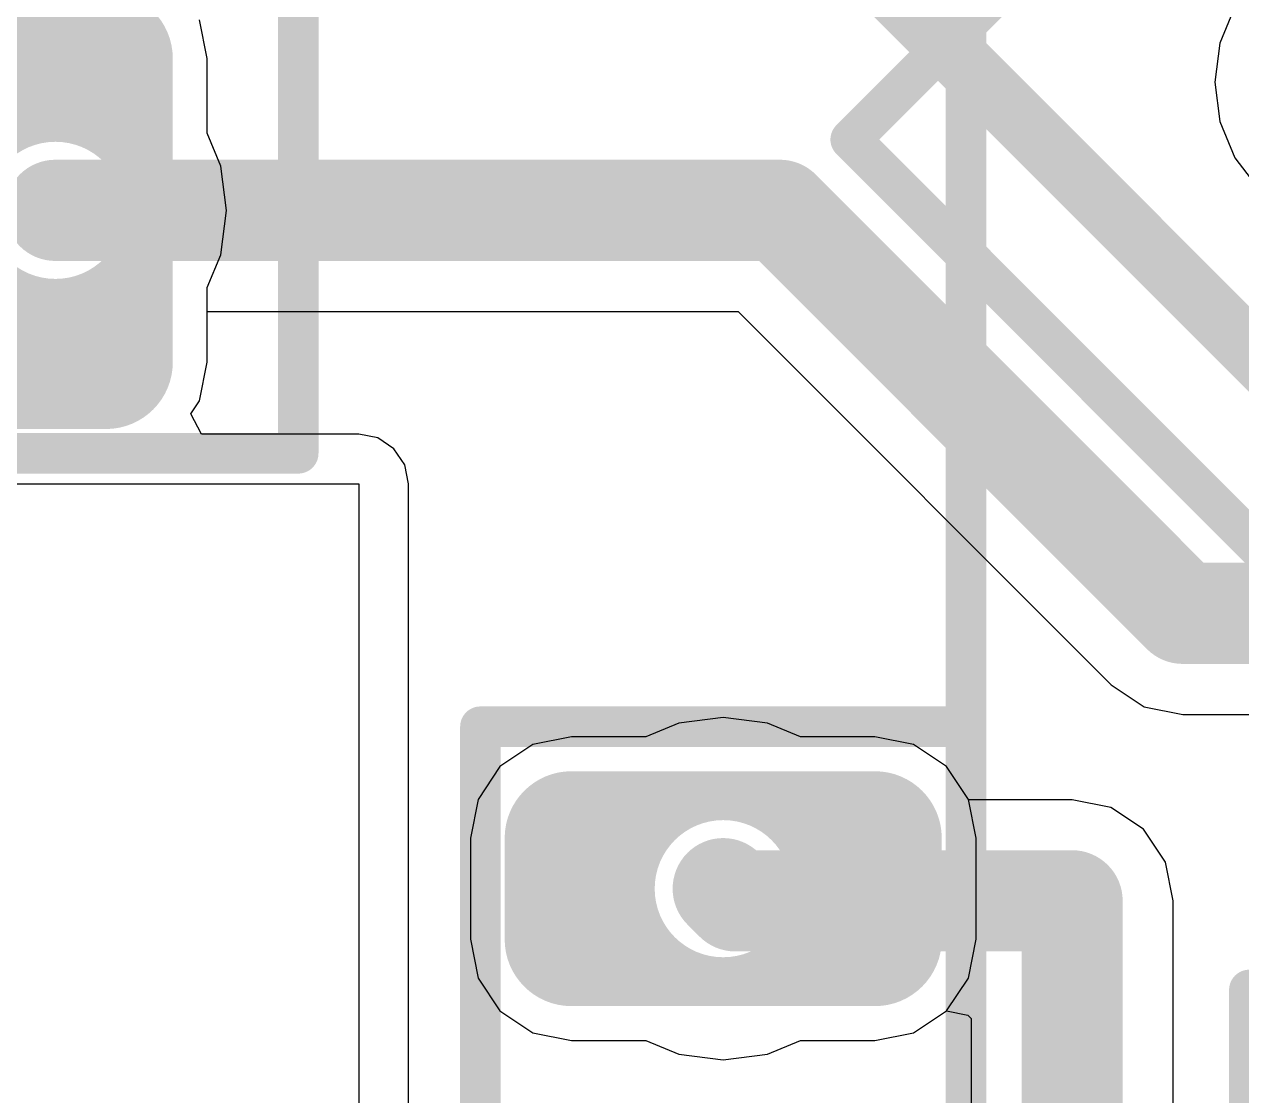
# Model space of a CAD drawing. Header units: millimetres. Extents: x 0 to 2.36, y 0 to 2.36.
# Drawn here: x 1.4673 to 1.7681, y 1.0089 to 1.2734 of the extents above; entities that cross this region are included whole.
import ezdxf

# ---------------------------------------------------------------- set-up
doc = ezdxf.new("R2010")
doc.units = ezdxf.units.MM
doc.header["$MEASUREMENT"] = 0
for name, color, linetype in [('BottomLayer', 5, 'Continuous'), ('BottomSolder', 6, 'Continuous'), ('MultiLayer', 9, 'Continuous'), ('TopLayer', 1, 'Continuous'), ('TopOverlay', 2, 'Continuous'), ('TopSolder', 216, 'Continuous')]:
    doc.layers.add(name, color=color, linetype=linetype)

# ---------------------------------------------------------------- blocks, each defined once
blk = doc.blocks.new('JST_B6B_10')
at = {"layer": 'TopOverlay', "const_width": 0.01}
for points in [[(-0.105, -0.1), (-0.105, 0.585)], [(-0.105, -0.1), (0.135, -0.1)]]:
    blk.add_lwpolyline(points, dxfattribs=at)
at = {"layer": 'TopOverlay', "const_width": 0.005}
blk.add_lwpolyline([(-0.1075, -0.1, 1), (-0.1025, -0.1, 1)], format="xyb", close=True, dxfattribs=at)
blk.add_lwpolyline([(-0.1075, -0.1, 1), (-0.1025, -0.1, 1)], format="xyb", close=True, dxfattribs=at)
blk = doc.blocks.new('WEMOS_D1_MINI_11')
at = {"layer": 'BottomLayer'}
h = blk.add_hatch(color=5, dxfattribs=at)
edge = h.paths.add_edge_path()
edge.add_arc((0.8625, 0.6875), 0.0125, 180, 270)
edge.add_line((0.8625, 0.675), (0.9375, 0.675))
edge.add_arc((0.9375, 0.6875), 0.0125, 270, 360)
edge.add_line((0.95, 0.6875), (0.95, 0.7125))
edge.add_arc((0.9375, 0.7125), 0.0125, 0, 90)
edge.add_line((0.9375, 0.725), (0.8625, 0.725))
edge.add_arc((0.8625, 0.7125), 0.0125, 90, 180)
edge.add_line((0.85, 0.7125), (0.85, 0.6875))
edge = h.paths.add_edge_path(flags=0)
edge.add_arc((0.9, 0.7), 0.01693, 0, 360)
at = {"layer": 'BottomSolder'}
h = blk.add_hatch(color=6, dxfattribs=at)
edge = h.paths.add_edge_path()
edge.add_arc((0.8625, 0.6875), 0.0165, 180, 270)
edge.add_line((0.8625, 0.671), (0.9375, 0.671))
edge.add_arc((0.9375, 0.6875), 0.0165, 270, 360)
edge.add_line((0.954, 0.6875), (0.954, 0.7125))
edge.add_arc((0.9375, 0.7125), 0.0165, 0, 90)
edge.add_line((0.9375, 0.729), (0.8625, 0.729))
edge.add_arc((0.8625, 0.7125), 0.0165, 90, 180)
edge.add_line((0.846, 0.7125), (0.846, 0.6875))
edge = h.paths.add_edge_path(flags=0)
edge.add_arc((0.9, 0.7), 0.01693, 0, 360)
at = {"layer": 'MultiLayer'}
h = blk.add_hatch(color=9, dxfattribs=at)
edge = h.paths.add_edge_path()
edge.add_arc((0.8625, 0.6875), 0.0125, 180, 270)
edge.add_line((0.8625, 0.675), (0.9375, 0.675))
edge.add_arc((0.9375, 0.6875), 0.0125, 270, 360)
edge.add_line((0.95, 0.6875), (0.95, 0.7125))
edge.add_arc((0.9375, 0.7125), 0.0125, 0, 90)
edge.add_line((0.9375, 0.725), (0.8625, 0.725))
edge.add_arc((0.8625, 0.7125), 0.0125, 90, 180)
edge.add_line((0.85, 0.7125), (0.85, 0.6875))
edge = h.paths.add_edge_path(flags=0)
edge.add_arc((0.9, 0.7), 0.01693, 0, 360)
at = {"layer": 'TopLayer'}
h = blk.add_hatch(color=1, dxfattribs=at)
edge = h.paths.add_edge_path()
edge.add_arc((0.8625, 0.6875), 0.0125, 180, 270)
edge.add_line((0.8625, 0.675), (0.9375, 0.675))
edge.add_arc((0.9375, 0.6875), 0.0125, 270, 360)
edge.add_line((0.95, 0.6875), (0.95, 0.7125))
edge.add_arc((0.9375, 0.7125), 0.0125, 0, 90)
edge.add_line((0.9375, 0.725), (0.8625, 0.725))
edge.add_arc((0.8625, 0.7125), 0.0125, 90, 180)
edge.add_line((0.85, 0.7125), (0.85, 0.6875))
edge = h.paths.add_edge_path(flags=0)
edge.add_arc((0.9, 0.7), 0.01693, 0, 360)
at = {"layer": 'TopSolder'}
h = blk.add_hatch(color=216, dxfattribs=at)
edge = h.paths.add_edge_path()
edge.add_arc((0.8625, 0.6875), 0.0165, 180, 270)
edge.add_line((0.8625, 0.671), (0.9375, 0.671))
edge.add_arc((0.9375, 0.6875), 0.0165, 270, 360)
edge.add_line((0.954, 0.6875), (0.954, 0.7125))
edge.add_arc((0.9375, 0.7125), 0.0165, 0, 90)
edge.add_line((0.9375, 0.729), (0.8625, 0.729))
edge.add_arc((0.8625, 0.7125), 0.0165, 90, 180)
edge.add_line((0.846, 0.7125), (0.846, 0.6875))
edge = h.paths.add_edge_path(flags=0)
edge.add_arc((0.9, 0.7), 0.01693, 0, 360)
at = {"layer": 'TopOverlay', "const_width": 0.01}
for points in [[(0.96, -0.35), (0.96, 0.93)], [(0.84, -0.05), (0.84, 0.74)], [(0.84, 0.74), (0.96, 0.74)]]:
    blk.add_lwpolyline(points, dxfattribs=at)
at = {"layer": 'TopOverlay', "const_width": 0.005}
for points in [[(0.8375, 0.74, 1), (0.8425, 0.74, 1)], [(0.8375, 0.74, 1), (0.8425, 0.74, 1)], [(0.9575, 0.74, 1), (0.9625, 0.74, 1)]]:
    blk.add_lwpolyline(points, format="xyb", close=True, dxfattribs=at)
blk = doc.blocks.new('JUMPER2_16')
at = {"layer": 'BottomLayer'}
h = blk.add_hatch(color=5, dxfattribs=at)
edge = h.paths.add_edge_path()
edge.add_arc((-0.0125, 0.0375), 0.0125, 90, 180)
edge.add_line((-0.025, 0.0375), (-0.025, -0.0375))
edge.add_arc((-0.0125, -0.0375), 0.0125, 180, 270)
edge.add_line((-0.0125, -0.05), (0.0125, -0.05))
edge.add_arc((0.0125, -0.0375), 0.0125, 270, 360)
edge.add_line((0.025, -0.0375), (0.025, 0.0375))
edge.add_arc((0.0125, 0.0375), 0.0125, 0, 90)
edge.add_line((0.0125, 0.05), (-0.0125, 0.05))
edge = h.paths.add_edge_path(flags=0)
edge.add_arc((0, 0), 0.01693, 0, 360)
h = blk.add_hatch(color=5, dxfattribs=at)
edge = h.paths.add_edge_path()
edge.add_arc((0.0875, 0.0375), 0.0125, 90, 180)
edge.add_line((0.075, 0.0375), (0.075, -0.0375))
edge.add_arc((0.0875, -0.0375), 0.0125, 180, 270)
edge.add_line((0.0875, -0.05), (0.1125, -0.05))
edge.add_arc((0.1125, -0.0375), 0.0125, 270, 360)
edge.add_line((0.125, -0.0375), (0.125, 0.0375))
edge.add_arc((0.1125, 0.0375), 0.0125, 0, 90)
edge.add_line((0.1125, 0.05), (0.0875, 0.05))
edge = h.paths.add_edge_path(flags=0)
edge.add_arc((0.1, 0), 0.01693, 0, 360)
at = {"layer": 'BottomSolder'}
h = blk.add_hatch(color=6, dxfattribs=at)
edge = h.paths.add_edge_path()
edge.add_arc((-0.0125, 0.0375), 0.0165, 90, 180)
edge.add_line((-0.029, 0.0375), (-0.029, -0.0375))
edge.add_arc((-0.0125, -0.0375), 0.0165, 180, 270)
edge.add_line((-0.0125, -0.054), (0.0125, -0.054))
edge.add_arc((0.0125, -0.0375), 0.0165, 270, 360)
edge.add_line((0.029, -0.0375), (0.029, 0.0375))
edge.add_arc((0.0125, 0.0375), 0.0165, 0, 90)
edge.add_line((0.0125, 0.054), (-0.0125, 0.054))
edge = h.paths.add_edge_path(flags=0)
edge.add_arc((0, 0), 0.01693, 0, 360)
h = blk.add_hatch(color=6, dxfattribs=at)
edge = h.paths.add_edge_path()
edge.add_arc((0.0875, 0.0375), 0.0165, 90, 180)
edge.add_line((0.071, 0.0375), (0.071, -0.0375))
edge.add_arc((0.0875, -0.0375), 0.0165, 180, 270)
edge.add_line((0.0875, -0.054), (0.1125, -0.054))
edge.add_arc((0.1125, -0.0375), 0.0165, 270, 360)
edge.add_line((0.129, -0.0375), (0.129, 0.0375))
edge.add_arc((0.1125, 0.0375), 0.0165, 0, 90)
edge.add_line((0.1125, 0.054), (0.0875, 0.054))
edge = h.paths.add_edge_path(flags=0)
edge.add_arc((0.1, 0), 0.01693, 0, 360)
at = {"layer": 'MultiLayer'}
h = blk.add_hatch(color=9, dxfattribs=at)
edge = h.paths.add_edge_path()
edge.add_arc((-0.0125, 0.0375), 0.0125, 90, 180)
edge.add_line((-0.025, 0.0375), (-0.025, -0.0375))
edge.add_arc((-0.0125, -0.0375), 0.0125, 180, 270)
edge.add_line((-0.0125, -0.05), (0.0125, -0.05))
edge.add_arc((0.0125, -0.0375), 0.0125, 270, 360)
edge.add_line((0.025, -0.0375), (0.025, 0.0375))
edge.add_arc((0.0125, 0.0375), 0.0125, 0, 90)
edge.add_line((0.0125, 0.05), (-0.0125, 0.05))
edge = h.paths.add_edge_path(flags=0)
edge.add_arc((0, 0), 0.01693, 0, 360)
h = blk.add_hatch(color=9, dxfattribs=at)
edge = h.paths.add_edge_path()
edge.add_arc((0.0875, 0.0375), 0.0125, 90, 180)
edge.add_line((0.075, 0.0375), (0.075, -0.0375))
edge.add_arc((0.0875, -0.0375), 0.0125, 180, 270)
edge.add_line((0.0875, -0.05), (0.1125, -0.05))
edge.add_arc((0.1125, -0.0375), 0.0125, 270, 360)
edge.add_line((0.125, -0.0375), (0.125, 0.0375))
edge.add_arc((0.1125, 0.0375), 0.0125, 0, 90)
edge.add_line((0.1125, 0.05), (0.0875, 0.05))
edge = h.paths.add_edge_path(flags=0)
edge.add_arc((0.1, 0), 0.01693, 0, 360)
at = {"layer": 'TopLayer'}
h = blk.add_hatch(color=1, dxfattribs=at)
edge = h.paths.add_edge_path()
edge.add_arc((-0.0125, 0.0375), 0.0125, 90, 180)
edge.add_line((-0.025, 0.0375), (-0.025, -0.0375))
edge.add_arc((-0.0125, -0.0375), 0.0125, 180, 270)
edge.add_line((-0.0125, -0.05), (0.0125, -0.05))
edge.add_arc((0.0125, -0.0375), 0.0125, 270, 360)
edge.add_line((0.025, -0.0375), (0.025, 0.0375))
edge.add_arc((0.0125, 0.0375), 0.0125, 0, 90)
edge.add_line((0.0125, 0.05), (-0.0125, 0.05))
edge = h.paths.add_edge_path(flags=0)
edge.add_arc((0, 0), 0.01693, 0, 360)
h = blk.add_hatch(color=1, dxfattribs=at)
edge = h.paths.add_edge_path()
edge.add_arc((0.0875, 0.0375), 0.0125, 90, 180)
edge.add_line((0.075, 0.0375), (0.075, -0.0375))
edge.add_arc((0.0875, -0.0375), 0.0125, 180, 270)
edge.add_line((0.0875, -0.05), (0.1125, -0.05))
edge.add_arc((0.1125, -0.0375), 0.0125, 270, 360)
edge.add_line((0.125, -0.0375), (0.125, 0.0375))
edge.add_arc((0.1125, 0.0375), 0.0125, 0, 90)
edge.add_line((0.1125, 0.05), (0.0875, 0.05))
edge = h.paths.add_edge_path(flags=0)
edge.add_arc((0.1, 0), 0.01693, 0, 360)
at = {"layer": 'TopSolder'}
h = blk.add_hatch(color=216, dxfattribs=at)
edge = h.paths.add_edge_path()
edge.add_arc((-0.0125, 0.0375), 0.0165, 90, 180)
edge.add_line((-0.029, 0.0375), (-0.029, -0.0375))
edge.add_arc((-0.0125, -0.0375), 0.0165, 180, 270)
edge.add_line((-0.0125, -0.054), (0.0125, -0.054))
edge.add_arc((0.0125, -0.0375), 0.0165, 270, 360)
edge.add_line((0.029, -0.0375), (0.029, 0.0375))
edge.add_arc((0.0125, 0.0375), 0.0165, 0, 90)
edge.add_line((0.0125, 0.054), (-0.0125, 0.054))
edge = h.paths.add_edge_path(flags=0)
edge.add_arc((0, 0), 0.01693, 0, 360)
h = blk.add_hatch(color=216, dxfattribs=at)
edge = h.paths.add_edge_path()
edge.add_arc((0.0875, 0.0375), 0.0165, 90, 180)
edge.add_line((0.071, 0.0375), (0.071, -0.0375))
edge.add_arc((0.0875, -0.0375), 0.0165, 180, 270)
edge.add_line((0.0875, -0.054), (0.1125, -0.054))
edge.add_arc((0.1125, -0.0375), 0.0165, 270, 360)
edge.add_line((0.129, -0.0375), (0.129, 0.0375))
edge.add_arc((0.1125, 0.0375), 0.0165, 0, 90)
edge.add_line((0.1125, 0.054), (0.0875, 0.054))
edge = h.paths.add_edge_path(flags=0)
edge.add_arc((0.1, 0), 0.01693, 0, 360)
at = {"layer": 'TopOverlay'}
for p, q in [((-0.04001, -0.08501), (-0.06, -0.08501)), ((-0.06, -0.08501), (-0.06, -0.115)), ((-0.03001, -0.115), (-0.03001, -0.08501)), ((-0.03001, -0.08501), (-0.01002, -0.115)), ((-0.01002, -0.115), (-0.01002, -0.08501)), ((-0.00002, -0.08501), (-0.00002, -0.115)), ((0.01498, -0.08501), (-0.00002, -0.08501)), ((0.01997, -0.09001), (0.01498, -0.08501)), ((0.01997, -0.09501), (0.01997, -0.09001)), ((0.01498, -0.1), (0.01997, -0.09501)), ((-0.06, -0.1), (-0.05, -0.1)), ((0.01498, -0.1), (-0.00002, -0.1)), ((-0.00002, -0.1), (0.01498, -0.1)), ((0.01997, -0.105), (0.01498, -0.1)), ((0.01997, -0.11), (0.01997, -0.105)), ((0.01498, -0.115), (0.01997, -0.11)), ((-0.06, -0.115), (-0.04001, -0.115)), ((-0.00002, -0.115), (0.01498, -0.115))]:
    blk.add_line(p, q, dxfattribs=at)
at = {"layer": 'TopOverlay', "const_width": 0.01}
for points in [[(-0.06, -0.06), (-0.06, 0.06)], [(-0.06, 0.06), (0.16, 0.06)], [(0.05, -0.06), (0.05, 0.06)], [(0.16, -0.06), (0.16, 0.06)], [(-0.06, -0.06), (0.16, -0.06)]]:
    blk.add_lwpolyline(points, dxfattribs=at)
at = {"layer": 'TopOverlay', "const_width": 0.005}
for points in [[(-0.0625, 0.06, 1), (-0.0575, 0.06, 1)], [(-0.0625, 0.06, 1), (-0.0575, 0.06, 1)], [(0.0475, 0.06, 1), (0.0525, 0.06, 1)], [(0.1575, 0.06, 1), (0.1625, 0.06, 1)], [(0.1575, 0.06, 1), (0.1625, 0.06, 1)], [(-0.0625, -0.06, 1), (-0.0575, -0.06, 1)], [(-0.0625, -0.06, 1), (-0.0575, -0.06, 1)], [(0.0475, -0.06, 1), (0.0525, -0.06, 1)], [(0.1575, -0.06, 1), (0.1625, -0.06, 1)], [(0.1575, -0.06, 1), (0.1625, -0.06, 1)]]:
    blk.add_lwpolyline(points, format="xyb", close=True, dxfattribs=at)
blk = doc.blocks.new('JUMPER2_19')
at = {"layer": 'BottomLayer'}
h = blk.add_hatch(color=5, dxfattribs=at)
edge = h.paths.add_edge_path()
edge.add_arc((-0.0125, 0.0375), 0.0125, 90, 180)
edge.add_line((-0.025, 0.0375), (-0.025, -0.0375))
edge.add_arc((-0.0125, -0.0375), 0.0125, 180, 270)
edge.add_line((-0.0125, -0.05), (0.0125, -0.05))
edge.add_arc((0.0125, -0.0375), 0.0125, 270, 360)
edge.add_line((0.025, -0.0375), (0.025, 0.0375))
edge.add_arc((0.0125, 0.0375), 0.0125, 0, 90)
edge.add_line((0.0125, 0.05), (-0.0125, 0.05))
edge = h.paths.add_edge_path(flags=0)
edge.add_arc((0, 0), 0.01693, 0, 360)
h = blk.add_hatch(color=5, dxfattribs=at)
edge = h.paths.add_edge_path()
edge.add_arc((0.0875, 0.0375), 0.0125, 90, 180)
edge.add_line((0.075, 0.0375), (0.075, -0.0375))
edge.add_arc((0.0875, -0.0375), 0.0125, 180, 270)
edge.add_line((0.0875, -0.05), (0.1125, -0.05))
edge.add_arc((0.1125, -0.0375), 0.0125, 270, 360)
edge.add_line((0.125, -0.0375), (0.125, 0.0375))
edge.add_arc((0.1125, 0.0375), 0.0125, 0, 90)
edge.add_line((0.1125, 0.05), (0.0875, 0.05))
edge = h.paths.add_edge_path(flags=0)
edge.add_arc((0.1, 0), 0.01693, 0, 360)
at = {"layer": 'BottomSolder'}
h = blk.add_hatch(color=6, dxfattribs=at)
edge = h.paths.add_edge_path()
edge.add_arc((-0.0125, 0.0375), 0.0165, 90, 180)
edge.add_line((-0.029, 0.0375), (-0.029, -0.0375))
edge.add_arc((-0.0125, -0.0375), 0.0165, 180, 270)
edge.add_line((-0.0125, -0.054), (0.0125, -0.054))
edge.add_arc((0.0125, -0.0375), 0.0165, 270, 360)
edge.add_line((0.029, -0.0375), (0.029, 0.0375))
edge.add_arc((0.0125, 0.0375), 0.0165, 0, 90)
edge.add_line((0.0125, 0.054), (-0.0125, 0.054))
edge = h.paths.add_edge_path(flags=0)
edge.add_arc((0, 0), 0.01693, 0, 360)
h = blk.add_hatch(color=6, dxfattribs=at)
edge = h.paths.add_edge_path()
edge.add_arc((0.0875, 0.0375), 0.0165, 90, 180)
edge.add_line((0.071, 0.0375), (0.071, -0.0375))
edge.add_arc((0.0875, -0.0375), 0.0165, 180, 270)
edge.add_line((0.0875, -0.054), (0.1125, -0.054))
edge.add_arc((0.1125, -0.0375), 0.0165, 270, 360)
edge.add_line((0.129, -0.0375), (0.129, 0.0375))
edge.add_arc((0.1125, 0.0375), 0.0165, 0, 90)
edge.add_line((0.1125, 0.054), (0.0875, 0.054))
edge = h.paths.add_edge_path(flags=0)
edge.add_arc((0.1, 0), 0.01693, 0, 360)
at = {"layer": 'MultiLayer'}
h = blk.add_hatch(color=9, dxfattribs=at)
edge = h.paths.add_edge_path()
edge.add_arc((-0.0125, 0.0375), 0.0125, 90, 180)
edge.add_line((-0.025, 0.0375), (-0.025, -0.0375))
edge.add_arc((-0.0125, -0.0375), 0.0125, 180, 270)
edge.add_line((-0.0125, -0.05), (0.0125, -0.05))
edge.add_arc((0.0125, -0.0375), 0.0125, 270, 360)
edge.add_line((0.025, -0.0375), (0.025, 0.0375))
edge.add_arc((0.0125, 0.0375), 0.0125, 0, 90)
edge.add_line((0.0125, 0.05), (-0.0125, 0.05))
edge = h.paths.add_edge_path(flags=0)
edge.add_arc((0, 0), 0.01693, 0, 360)
h = blk.add_hatch(color=9, dxfattribs=at)
edge = h.paths.add_edge_path()
edge.add_arc((0.0875, 0.0375), 0.0125, 90, 180)
edge.add_line((0.075, 0.0375), (0.075, -0.0375))
edge.add_arc((0.0875, -0.0375), 0.0125, 180, 270)
edge.add_line((0.0875, -0.05), (0.1125, -0.05))
edge.add_arc((0.1125, -0.0375), 0.0125, 270, 360)
edge.add_line((0.125, -0.0375), (0.125, 0.0375))
edge.add_arc((0.1125, 0.0375), 0.0125, 0, 90)
edge.add_line((0.1125, 0.05), (0.0875, 0.05))
edge = h.paths.add_edge_path(flags=0)
edge.add_arc((0.1, 0), 0.01693, 0, 360)
at = {"layer": 'TopLayer'}
h = blk.add_hatch(color=1, dxfattribs=at)
edge = h.paths.add_edge_path()
edge.add_arc((-0.0125, 0.0375), 0.0125, 90, 180)
edge.add_line((-0.025, 0.0375), (-0.025, -0.0375))
edge.add_arc((-0.0125, -0.0375), 0.0125, 180, 270)
edge.add_line((-0.0125, -0.05), (0.0125, -0.05))
edge.add_arc((0.0125, -0.0375), 0.0125, 270, 360)
edge.add_line((0.025, -0.0375), (0.025, 0.0375))
edge.add_arc((0.0125, 0.0375), 0.0125, 0, 90)
edge.add_line((0.0125, 0.05), (-0.0125, 0.05))
edge = h.paths.add_edge_path(flags=0)
edge.add_arc((0, 0), 0.01693, 0, 360)
h = blk.add_hatch(color=1, dxfattribs=at)
edge = h.paths.add_edge_path()
edge.add_arc((0.0875, 0.0375), 0.0125, 90, 180)
edge.add_line((0.075, 0.0375), (0.075, -0.0375))
edge.add_arc((0.0875, -0.0375), 0.0125, 180, 270)
edge.add_line((0.0875, -0.05), (0.1125, -0.05))
edge.add_arc((0.1125, -0.0375), 0.0125, 270, 360)
edge.add_line((0.125, -0.0375), (0.125, 0.0375))
edge.add_arc((0.1125, 0.0375), 0.0125, 0, 90)
edge.add_line((0.1125, 0.05), (0.0875, 0.05))
edge = h.paths.add_edge_path(flags=0)
edge.add_arc((0.1, 0), 0.01693, 0, 360)
at = {"layer": 'TopSolder'}
h = blk.add_hatch(color=216, dxfattribs=at)
edge = h.paths.add_edge_path()
edge.add_arc((-0.0125, 0.0375), 0.0165, 90, 180)
edge.add_line((-0.029, 0.0375), (-0.029, -0.0375))
edge.add_arc((-0.0125, -0.0375), 0.0165, 180, 270)
edge.add_line((-0.0125, -0.054), (0.0125, -0.054))
edge.add_arc((0.0125, -0.0375), 0.0165, 270, 360)
edge.add_line((0.029, -0.0375), (0.029, 0.0375))
edge.add_arc((0.0125, 0.0375), 0.0165, 0, 90)
edge.add_line((0.0125, 0.054), (-0.0125, 0.054))
edge = h.paths.add_edge_path(flags=0)
edge.add_arc((0, 0), 0.01693, 0, 360)
h = blk.add_hatch(color=216, dxfattribs=at)
edge = h.paths.add_edge_path()
edge.add_arc((0.0875, 0.0375), 0.0165, 90, 180)
edge.add_line((0.071, 0.0375), (0.071, -0.0375))
edge.add_arc((0.0875, -0.0375), 0.0165, 180, 270)
edge.add_line((0.0875, -0.054), (0.1125, -0.054))
edge.add_arc((0.1125, -0.0375), 0.0165, 270, 360)
edge.add_line((0.129, -0.0375), (0.129, 0.0375))
edge.add_arc((0.1125, 0.0375), 0.0165, 0, 90)
edge.add_line((0.1125, 0.054), (0.0875, 0.054))
edge = h.paths.add_edge_path(flags=0)
edge.add_arc((0.1, 0), 0.01693, 0, 360)
at = {"layer": 'TopOverlay'}
for p, q in [((0.09, -0.08251), (0.09, -0.1125)), ((0.105, -0.08251), (0.09, -0.08251)), ((0.10999, -0.08751), (0.105, -0.08251)), ((0.13499, -0.08251), (0.11999, -0.0975)), ((0.13499, -0.1125), (0.13499, -0.08251)), ((0.10999, -0.09251), (0.10999, -0.08751)), ((0.105, -0.0975), (0.10999, -0.09251)), ((0.105, -0.0975), (0.09, -0.0975)), ((0.09, -0.0975), (0.105, -0.0975)), ((0.10999, -0.1025), (0.105, -0.0975)), ((0.11999, -0.0975), (0.13998, -0.0975)), ((0.10999, -0.1075), (0.10999, -0.1025)), ((0.105, -0.1125), (0.10999, -0.1075)), ((0.09, -0.1125), (0.105, -0.1125))]:
    blk.add_line(p, q, dxfattribs=at)
at = {"layer": 'TopOverlay', "const_width": 0.01}
for points in [[(0.16, 0.06), (-0.06, 0.06)], [(-0.06, 0.06), (-0.06, -0.06)], [(0.05, 0.06), (0.05, -0.06)], [(0.16, 0.06), (0.16, -0.06)], [(0.16, -0.06), (-0.06, -0.06)]]:
    blk.add_lwpolyline(points, dxfattribs=at)
at = {"layer": 'TopOverlay', "const_width": 0.005}
for points in [[(-0.0625, 0.06, 1), (-0.0575, 0.06, 1)], [(-0.0625, 0.06, 1), (-0.0575, 0.06, 1)], [(0.0475, 0.06, 1), (0.0525, 0.06, 1)], [(0.1575, 0.06, 1), (0.1625, 0.06, 1)], [(0.1575, 0.06, 1), (0.1625, 0.06, 1)], [(-0.0625, -0.06, 1), (-0.0575, -0.06, 1)], [(-0.0625, -0.06, 1), (-0.0575, -0.06, 1)], [(0.0475, -0.06, 1), (0.0525, -0.06, 1)], [(0.1575, -0.06, 1), (0.1625, -0.06, 1)], [(0.1575, -0.06, 1), (0.1625, -0.06, 1)]]:
    blk.add_lwpolyline(points, format="xyb", close=True, dxfattribs=at)

msp = doc.modelspace()

# ---------------------------------------------------------------- linework, layer by layer
at = {"layer": 'BottomLayer'}
for p, q in [((1.51248, 1.19), (1.51248, 1.20252)), ((1.51248, 1.20252), (1.64369, 1.20252)), ((1.64369, 1.20252), (1.73587, 1.11034)), ((1.51058, 1.18044), (1.51248, 1.19)), ((1.50844, 1.17723), (1.51058, 1.18044)), ((1.51111, 1.17223), (1.50844, 1.17723)), ((1.55, 1.17223), (1.51111, 1.17223)), ((1.55468, 1.1713), (1.55, 1.17223)), ((1.55865, 1.16865), (1.55468, 1.1713)), ((1.5613, 1.16468), (1.55865, 1.16865)), ((1.56224, 1.16), (1.5613, 1.16468)), ((1.56224, 0.3), (1.56224, 1.16)), ((1.73587, 1.11034), (1.74398, 1.10492)), ((1.74398, 1.10492), (1.75354, 1.10302)), ((1.64, 1.10229), (1.62905, 1.10085)), ((1.65095, 1.10085), (1.64, 1.10229)), ((1.75354, 1.10302), (1.92007, 1.10302)), ((1.62905, 1.10085), (1.62092, 1.09748)), ((1.65908, 1.09748), (1.65095, 1.10085)), ((1.59294, 1.09558), (1.58484, 1.09016)), ((1.6025, 1.09748), (1.59294, 1.09558)), ((1.62092, 1.09748), (1.6025, 1.09748)), ((1.6775, 1.09748), (1.65908, 1.09748)), ((1.68706, 1.09558), (1.6775, 1.09748)), ((1.69516, 1.09016), (1.68706, 1.09558)), ((1.58484, 1.09016), (1.57942, 1.08206)), ((1.70058, 1.08206), (1.69516, 1.09016)), ((1.57942, 1.08206), (1.57752, 1.0725)), ((1.70248, 1.0725), (1.70058, 1.08206)), ((1.57752, 1.0725), (1.57752, 1.0475)), ((1.70248, 1.0475), (1.70248, 1.0725)), ((1.57752, 1.0475), (1.57942, 1.03794)), ((1.70058, 1.03794), (1.70248, 1.0475)), ((1.57942, 1.03794), (1.58484, 1.02984)), ((1.69516, 1.02984), (1.70058, 1.03794)), ((1.58484, 1.02984), (1.59294, 1.02442)), ((1.68706, 1.02442), (1.69516, 1.02984)), ((1.59294, 1.02442), (1.6025, 1.02252)), ((1.6775, 1.02252), (1.68706, 1.02442)), ((1.6025, 1.02252), (1.62092, 1.02252)), ((1.62092, 1.02252), (1.62905, 1.01915)), ((1.65095, 1.01915), (1.65908, 1.02252)), ((1.65908, 1.02252), (1.6775, 1.02252)), ((1.62905, 1.01915), (1.64, 1.01771)), ((1.64, 1.01771), (1.65095, 1.01915))]:
    msp.add_line(p, q, dxfattribs=at)
for points, const_width in [([(1.66618, 1.297), (1.80318, 1.16)], 0.015), ([(1.475, 1.2275), (1.65404, 1.2275)], 0.025), ([(1.65404, 1.2275), (1.75354, 1.128)], 0.025), ([(1.75354, 1.128), (1.92007, 1.128)], 0.025)]:
    msp.add_lwpolyline(points, dxfattribs=dict(at, const_width=const_width))
at = {"layer": 'BottomLayer', "const_width": 0.0125}
for points in [[(1.46875, 1.2275, 1), (1.48125, 1.2275, 1)], [(1.64779, 1.2275, 1), (1.66029, 1.2275, 1)], [(1.64779, 1.2275, 1), (1.66029, 1.2275, 1)], [(1.74729, 1.128, 1), (1.75979, 1.128, 1)], [(1.74729, 1.128, 1), (1.75979, 1.128, 1)]]:
    msp.add_lwpolyline(points, format="xyb", close=True, dxfattribs=at)
at = {"layer": 'MultiLayer'}
for p, q in [((1.27, 1.16), (1.55, 1.16)), ((1.55, 1.16), (1.55, 0.3))]:
    msp.add_line(p, q, dxfattribs=at)
at = {"layer": 'TopLayer'}
for p, q in [((1.76645, 1.27778), (1.76272, 1.26878)), ((1.51248, 1.265), (1.51058, 1.27456)), ((1.76272, 1.26878), (1.76145, 1.25912)), ((1.51248, 1.24658), (1.51248, 1.265)), ((1.76145, 1.25912), (1.76272, 1.24947)), ((1.76272, 1.24947), (1.76645, 1.24046)), ((1.51585, 1.23845), (1.51248, 1.24658)), ((1.76645, 1.24046), (1.77238, 1.23274)), ((1.51729, 1.2275), (1.51585, 1.23845)), ((1.51585, 1.21655), (1.51729, 1.2275)), ((1.51248, 1.20842), (1.51585, 1.21655)), ((1.51248, 1.19), (1.51248, 1.20842)), ((1.51058, 1.18044), (1.51248, 1.19)), ((1.50844, 1.17723), (1.51058, 1.18044)), ((1.51111, 1.17223), (1.50844, 1.17723)), ((1.55, 1.17223), (1.51111, 1.17223)), ((1.55468, 1.1713), (1.55, 1.17223)), ((1.55865, 1.16865), (1.55468, 1.1713)), ((1.5613, 1.16468), (1.55865, 1.16865)), ((1.56224, 1.16), (1.5613, 1.16468)), ((1.56224, 0.3), (1.56224, 1.16)), ((1.64, 1.10229), (1.62905, 1.10085)), ((1.65095, 1.10085), (1.64, 1.10229)), ((1.62905, 1.10085), (1.62092, 1.09748)), ((1.65908, 1.09748), (1.65095, 1.10085)), ((1.59294, 1.09558), (1.58484, 1.09016)), ((1.6025, 1.09748), (1.59294, 1.09558)), ((1.62092, 1.09748), (1.6025, 1.09748)), ((1.6775, 1.09748), (1.65908, 1.09748)), ((1.68706, 1.09558), (1.6775, 1.09748)), ((1.69516, 1.09016), (1.68706, 1.09558)), ((1.58484, 1.09016), (1.57942, 1.08206)), ((1.70058, 1.08206), (1.69516, 1.09016)), ((1.57942, 1.08206), (1.57752, 1.0725)), ((1.70059, 1.08198), (1.70058, 1.08206)), ((1.72621, 1.08198), (1.70059, 1.08198)), ((1.73577, 1.08008), (1.72621, 1.08198)), ((1.74388, 1.07466), (1.73577, 1.08008)), ((1.74929, 1.06656), (1.74388, 1.07466)), ((1.57752, 1.0725), (1.57752, 1.0475)), ((1.75119, 1.057), (1.74929, 1.06656)), ((1.75119, 0.34121), (1.75119, 1.057)), ((1.57752, 1.0475), (1.57942, 1.03794)), ((1.57942, 1.03794), (1.58484, 1.02984)), ((1.58484, 1.02984), (1.59294, 1.02442)), ((1.68706, 1.02442), (1.69516, 1.02984)), ((1.69516, 1.02984), (1.70041, 1.02876)), ((1.70041, 1.02876), (1.70123, 1.02796)), ((1.70123, 1.02796), (1.70123, 0.99008)), ((1.59294, 1.02442), (1.6025, 1.02252)), ((1.6775, 1.02252), (1.68706, 1.02442)), ((1.6025, 1.02252), (1.62092, 1.02252)), ((1.62092, 1.02252), (1.62905, 1.01915)), ((1.65095, 1.01915), (1.65908, 1.02252)), ((1.65908, 1.02252), (1.6775, 1.02252)), ((1.62905, 1.01915), (1.64, 1.01771)), ((1.64, 1.01771), (1.65095, 1.01915))]:
    msp.add_line(p, q, dxfattribs=at)
at = {"layer": 'TopLayer', "const_width": 0.025}
for points in [[(1.64, 1.06), (1.643, 1.057)], [(1.643, 1.057), (1.72621, 1.057)], [(1.72621, 0.34121), (1.72621, 1.057)]]:
    msp.add_lwpolyline(points, dxfattribs=at)
at = {"layer": 'TopLayer', "const_width": 0.0125}
for points in [[(1.63375, 1.06, 1), (1.64625, 1.06, 1)], [(1.63675, 1.057, 1), (1.64925, 1.057, 1)], [(1.63675, 1.057, 1), (1.64925, 1.057, 1)], [(1.71996, 1.057, 1), (1.73246, 1.057, 1)], [(1.71996, 1.057, 1), (1.73246, 1.057, 1)]]:
    msp.add_lwpolyline(points, format="xyb", close=True, dxfattribs=at)

# ---------------------------------------------------------------- block references
for name, p, rotation in [('JST_B6B_10', (1.81645, 1.24145), 315), ('JUMPER2_19', (1.475, 1.2275), 180)]:
    msp.add_blockref(name, p, dxfattribs=dict(rotation=rotation))
for name, p in [('WEMOS_D1_MINI_11', (0.74, 0.36)), ('JUMPER2_16', (1.83, 0.975))]:
    msp.add_blockref(name, p)

doc.saveas('drawing.dxf')
